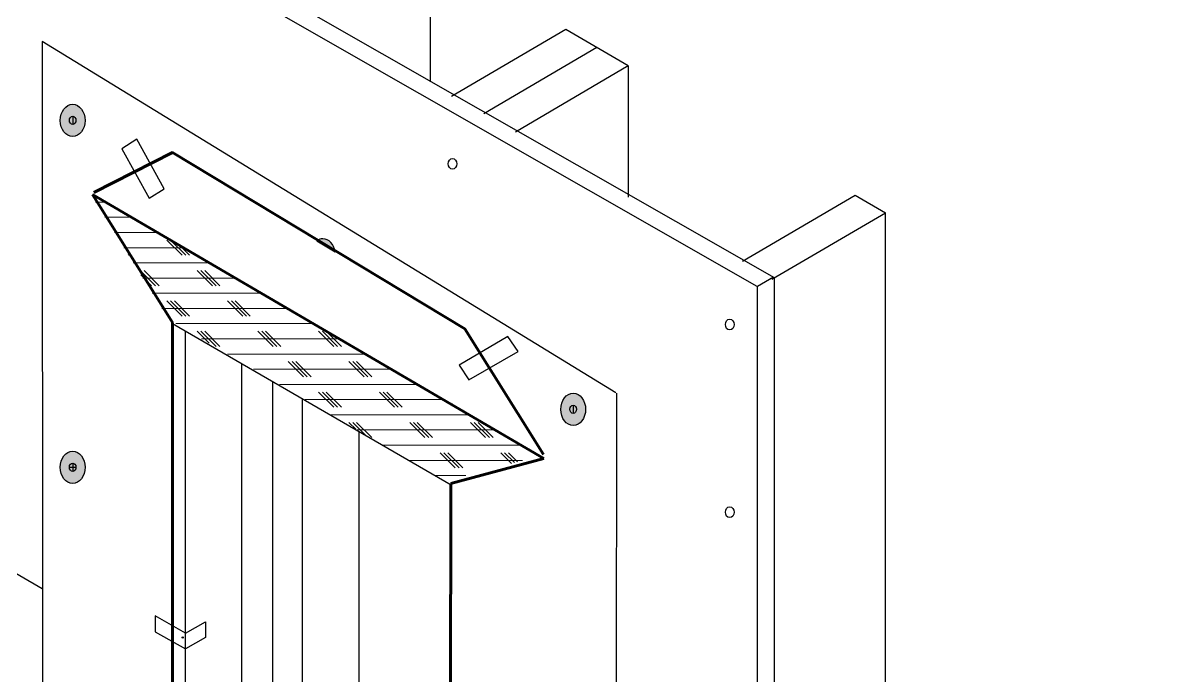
# Model space of a CAD drawing. Header units: inches. Extents: x -24 to 76, y -57 to 19.
# Drawn here: x 11.702 to 16.449, y 10.882 to 13.568 of the extents above; entities that cross this region are included whole.
import ezdxf

# ---------------------------------------------------------------- set-up
doc = ezdxf.new("R2010")
doc.units = ezdxf.units.IN
doc.header["$MEASUREMENT"] = 0
for name, color, linetype, lineweight in [('.ATI-HATCH', 7, 'Continuous', 0), ('G-ANNO-TTLB', 7, 'Continuous', 0), ('TYVEK', 7, 'Continuous', 0), ('WALL SCRATCH', 7, 'Continuous', 0), ('X-REF - TRACED', 7, 'Continuous', 0)]:
    doc.layers.add(name, color=color, linetype=linetype, lineweight=lineweight)

# ---------------------------------------------------------------- blocks, each defined once
blk = doc.blocks.new('Block_58')
at = {"layer": 'WALL SCRATCH', "true_color": 0x003b71, "transparency": 33554687}
h = blk.add_hatch(color=156, dxfattribs=at)
h.dxf.hatch_style = 2
edge = h.paths.add_edge_path()
edge.add_ellipse((11.9066, 11.7405), major_axis=(0, 0.0664), ratio=0.766948, start_angle=0, end_angle=360)
at = {"layer": 'WALL SCRATCH', "color": 18, "lineweight": 25, "true_color": 0x080808}
for p, q in [((11.8931, 11.7409), (11.9201, 11.7409)), ((11.9066, 11.7581), (11.9066, 11.7238))]:
    blk.add_line(p, q, dxfattribs=at)
at = {"layer": 'WALL SCRATCH', "color": 8, "lineweight": 25, "true_color": 0x808080}
blk.add_lwpolyline([(11.8995, 11.8019)], dxfattribs=at)
at = {"layer": 'WALL SCRATCH', "color": 18, "lineweight": 25, "true_color": 0x000000}
blk.add_ellipse((11.9066, 11.7405), major_axis=(0, 0.0664), ratio=0.766948, dxfattribs=at)
at = {"layer": 'WALL SCRATCH', "color": 18, "lineweight": 25, "true_color": 0x080808}
blk.add_ellipse((11.9066, 11.7409), major_axis=(0, 0.0171), ratio=0.788846, dxfattribs=at)
blk = doc.blocks.new('Block_59')
at = {"layer": 'WALL SCRATCH', "true_color": 0x003b71, "transparency": 33554687}
h = blk.add_hatch(color=156, dxfattribs=at)
h.dxf.hatch_style = 2
edge = h.paths.add_edge_path()
edge.add_ellipse((11.9066, 13.1679), major_axis=(0, 0.0664), ratio=0.766948, start_angle=0, end_angle=360)
at = {"layer": 'WALL SCRATCH', "color": 18, "lineweight": 25, "true_color": 0x080808}
blk.add_line((11.9066, 13.1855), (11.9066, 13.1512), dxfattribs=at)
at = {"layer": 'WALL SCRATCH', "color": 18, "lineweight": 25, "true_color": 0x000000}
blk.add_ellipse((11.9066, 13.1679), major_axis=(0, 0.0664), ratio=0.766948, dxfattribs=at)
at = {"layer": 'WALL SCRATCH', "color": 18, "lineweight": 25, "true_color": 0x080808}
blk.add_ellipse((11.9066, 13.1684), major_axis=(0, 0.0171), ratio=0.788846, dxfattribs=at)
blk = doc.blocks.new('Block_60')
at = {"layer": 'WALL SCRATCH', "true_color": 0x003b71, "transparency": 33554687}
h = blk.add_hatch(color=156, dxfattribs=at)
h.dxf.hatch_style = 2
edge = h.paths.add_edge_path()
edge.add_ellipse((11.9066, 10.3131), major_axis=(0, 0.0664), ratio=0.766948, start_angle=0, end_angle=360)
at = {"layer": 'WALL SCRATCH', "color": 18, "lineweight": 25, "true_color": 0x080808}
for p, q in [((11.8931, 10.3135), (11.9201, 10.3135)), ((11.9066, 10.3307), (11.9066, 10.2964))]:
    blk.add_line(p, q, dxfattribs=at)
at = {"layer": 'WALL SCRATCH', "color": 8, "lineweight": 25, "true_color": 0x808080}
blk.add_lwpolyline([(11.8995, 10.2421)], dxfattribs=at)
at = {"layer": 'WALL SCRATCH', "color": 18, "lineweight": 25, "true_color": 0x000000}
blk.add_ellipse((11.9066, 10.3131), major_axis=(0, 0.0664), ratio=0.766948, dxfattribs=at)
at = {"layer": 'WALL SCRATCH', "color": 18, "lineweight": 25, "true_color": 0x080808}
blk.add_ellipse((11.9066, 10.3135), major_axis=(0, 0.0171), ratio=0.788846, dxfattribs=at)
blk = doc.blocks.new('Block_57')
at = {"layer": 'WALL SCRATCH'}
for name in ['Block_59', 'Block_58', 'Block_60']:
    blk.add_blockref(name, (0, 0), dxfattribs=at)
blk = doc.blocks.new('Block_62')
at = {"layer": 'WALL SCRATCH', "true_color": 0x003b71, "transparency": 33554687}
h = blk.add_hatch(color=156, dxfattribs=at)
h.dxf.hatch_style = 2
edge = h.paths.add_edge_path()
edge.add_ellipse((13.9674, 10.5988), major_axis=(0, 0.0664), ratio=0.766948, start_angle=0, end_angle=360)
at = {"layer": 'WALL SCRATCH', "color": 18, "lineweight": 25, "true_color": 0x080808}
for p, q in [((13.9539, 10.5992), (13.9809, 10.5992)), ((13.9674, 10.6163), (13.9674, 10.582))]:
    blk.add_line(p, q, dxfattribs=at)
at = {"layer": 'WALL SCRATCH', "color": 8, "lineweight": 25, "true_color": 0x808080}
blk.add_lwpolyline([(13.9603, 10.6601)], dxfattribs=at)
at = {"layer": 'WALL SCRATCH', "color": 18, "lineweight": 25, "true_color": 0x000000}
blk.add_ellipse((13.9674, 10.5988), major_axis=(0, 0.0664), ratio=0.766948, dxfattribs=at)
at = {"layer": 'WALL SCRATCH', "color": 18, "lineweight": 25, "true_color": 0x080808}
blk.add_ellipse((13.9674, 10.5992), major_axis=(0, 0.0171), ratio=0.788846, dxfattribs=at)
blk = doc.blocks.new('Block_63')
at = {"layer": 'WALL SCRATCH', "true_color": 0x003b71, "transparency": 33554687}
h = blk.add_hatch(color=156, dxfattribs=at)
h.dxf.hatch_style = 2
edge = h.paths.add_edge_path()
edge.add_ellipse((13.9674, 11.9789), major_axis=(0, 0.0664), ratio=0.766948, start_angle=0, end_angle=360)
at = {"layer": 'WALL SCRATCH', "color": 18, "lineweight": 25, "true_color": 0x080808}
blk.add_line((13.9674, 11.9964), (13.9674, 11.9621), dxfattribs=at)
at = {"layer": 'WALL SCRATCH', "color": 18, "lineweight": 25, "true_color": 0x000000}
blk.add_ellipse((13.9674, 11.9789), major_axis=(0, 0.0664), ratio=0.766948, dxfattribs=at)
at = {"layer": 'WALL SCRATCH', "color": 18, "lineweight": 25, "true_color": 0x080808}
blk.add_ellipse((13.9674, 11.9793), major_axis=(0, 0.0171), ratio=0.788846, dxfattribs=at)
blk = doc.blocks.new('Block_64')
at = {"layer": 'WALL SCRATCH', "true_color": 0x003b71, "transparency": 33554687}
h = blk.add_hatch(color=156, dxfattribs=at)
h.dxf.hatch_style = 2
edge = h.paths.add_edge_path()
edge.add_ellipse((13.9674, 9.2186), major_axis=(0, 0.0664), ratio=0.766948, start_angle=0, end_angle=360)
at = {"layer": 'WALL SCRATCH', "color": 18, "lineweight": 25, "true_color": 0x080808}
for p, q in [((13.9539, 9.2191), (13.9809, 9.2191)), ((13.9674, 9.2362), (13.9674, 9.2019))]:
    blk.add_line(p, q, dxfattribs=at)
at = {"layer": 'WALL SCRATCH', "color": 8, "lineweight": 25, "true_color": 0x808080}
blk.add_lwpolyline([(13.9603, 9.1477)], dxfattribs=at)
at = {"layer": 'WALL SCRATCH', "color": 18, "lineweight": 25, "true_color": 0x000000}
blk.add_ellipse((13.9674, 9.2186), major_axis=(0, 0.0664), ratio=0.766948, dxfattribs=at)
at = {"layer": 'WALL SCRATCH', "color": 18, "lineweight": 25, "true_color": 0x080808}
blk.add_ellipse((13.9674, 9.2191), major_axis=(0, 0.0171), ratio=0.788846, dxfattribs=at)
blk = doc.blocks.new('Block_61')
at = {"layer": 'WALL SCRATCH'}
for name in ['Block_63', 'Block_62', 'Block_64']:
    blk.add_blockref(name, (0, 0), dxfattribs=at)
blk = doc.blocks.new('Block_65')
at = {"layer": 'WALL SCRATCH', "true_color": 0x003b71, "transparency": 33554687}
h = blk.add_hatch(color=156, dxfattribs=at)
h.dxf.hatch_style = 2
edge = h.paths.add_edge_path()
edge.add_spline(control_points=[(12.9871, 12.6272), (12.9871, 12.6272), (12.912, 12.6723), (12.912, 12.6723), (12.9193, 12.6779), (12.9278, 12.6809), (12.937, 12.6809), (12.9618, 12.6809), (12.9825, 12.6579), (12.9871, 12.6272)], knot_values=[0, 0, 0, 0, 1, 1, 1, 2, 2, 2, 3, 3, 3, 3], degree=3, periodic=0)
at = {"layer": 'WALL SCRATCH', "color": 18, "lineweight": 25, "true_color": 0x000000}
blk.add_open_spline([(12.9871, 12.6272), (12.9871, 12.6272), (12.912, 12.6723), (12.912, 12.6723), (12.9193, 12.6779), (12.9278, 12.6809), (12.937, 12.6809), (12.9618, 12.6809), (12.9825, 12.6579), (12.9871, 12.6272)], degree=3, knots=[0, 0, 0, 0, 1, 1, 1, 2, 2, 2, 3, 3, 3, 3], dxfattribs=at)
blk = doc.blocks.new('Block_56')
at = {"layer": 'WALL SCRATCH'}
for name in ['Block_57', 'Block_65', 'Block_61']:
    blk.add_blockref(name, (0, 0), dxfattribs=at)

msp = doc.modelspace()

# ---------------------------------------------------------------- hatches: boundary and pattern name
at = {"layer": 'G-ANNO-TTLB', "true_color": 0xff00ff, "transparency": 33554687}
h = msp.add_hatch(color=6, dxfattribs=at)
edge = h.paths.add_edge_path()
edge.add_spline(control_points=[(19.9156, -15.0652), (19.9156, -15.0652), (-20.7721, -15.0652), (-20.7721, -15.0652), (-20.7721, -15.0652), (-20.7721, 19.0598), (-20.7721, 19.0598), (-20.7721, 19.0598), (19.9156, 19.0598), (19.9156, 19.0598), (19.9156, 19.0598), (19.9156, -15.0652), (19.9156, -15.0652)], knot_values=[0, 0, 0, 0, 1, 1, 1, 2, 2, 2, 3, 3, 3, 4, 4, 4, 4], degree=3, periodic=0)
edge = h.paths.add_edge_path()
edge.add_spline(control_points=[(-20.6471, 18.9348), (-20.6471, 18.9348), (-20.6471, -14.9402), (-20.6471, -14.9402), (-20.6471, -14.9402), (19.7906, -14.9402), (19.7906, -14.9402), (19.7906, -14.9402), (19.7906, 18.9348), (19.7906, 18.9348), (19.7906, 18.9348), (-20.6471, 18.9348), (-20.6471, 18.9348)], knot_values=[0, 0, 0, 0, 1, 1, 1, 2, 2, 2, 3, 3, 3, 4, 4, 4, 4], degree=3, periodic=0)
edge.add_line((-20.6471, 18.9348), (-20.6471, 18.9348))

# ---------------------------------------------------------------- linework, layer by layer
at = {"layer": '.ATI-HATCH', "color": 243, "lineweight": 0, "true_color": 0xcc667f}
for points in [[(12.0006, 12.8317), (12.0006, 12.8317), (12.0479, 12.8317), (12.0479, 12.8317)], [(12.0396, 12.7692), (12.0396, 12.7692), (12.1548, 12.7692), (12.1548, 12.7692)], [(12.0785, 12.7067), (12.0785, 12.7067), (12.2617, 12.7067), (12.2617, 12.7067)], [(12.3567, 12.6129), (12.3567, 12.6129), (12.2942, 12.6754), (12.2942, 12.6754)], [(12.3723, 12.6129), (12.3723, 12.6129), (12.3098, 12.6754), (12.3098, 12.6754)], [(12.1174, 12.6442), (12.1174, 12.6442), (12.3686, 12.6442), (12.3686, 12.6442)], [(12.388, 12.6129), (12.388, 12.6129), (12.34, 12.6609), (12.34, 12.6609)], [(12.138, 12.6129), (12.138, 12.6129), (12.1351, 12.6158), (12.1351, 12.6158)], [(12.1563, 12.5817), (12.1563, 12.5817), (12.4755, 12.5817), (12.4755, 12.5817)], [(12.2473, 12.4879), (12.2473, 12.4879), (12.1848, 12.5504), (12.1848, 12.5504)], [(12.2317, 12.4879), (12.2317, 12.4879), (12.1866, 12.533), (12.1866, 12.533)], [(12.263, 12.4879), (12.263, 12.4879), (12.2005, 12.5504), (12.2005, 12.5504)], [(12.4817, 12.4879), (12.4817, 12.4879), (12.4192, 12.5504), (12.4192, 12.5504)], [(12.4973, 12.4879), (12.4973, 12.4879), (12.4348, 12.5504), (12.4348, 12.5504)], [(12.513, 12.4879), (12.513, 12.4879), (12.4505, 12.5504), (12.4505, 12.5504)], [(12.1953, 12.5192), (12.1953, 12.5192), (12.5825, 12.5192), (12.5825, 12.5192)], [(12.2342, 12.4567), (12.2342, 12.4567), (12.6894, 12.4567), (12.6894, 12.4567)], [(12.2731, 12.3942), (12.2731, 12.3942), (12.7963, 12.3942), (12.7963, 12.3942)], [(12.3567, 12.3629), (12.3567, 12.3629), (12.2942, 12.4254), (12.2942, 12.4254)], [(12.3723, 12.3629), (12.3723, 12.3629), (12.3098, 12.4254), (12.3098, 12.4254)], [(12.388, 12.3629), (12.388, 12.3629), (12.3255, 12.4254), (12.3255, 12.4254)], [(12.6067, 12.3629), (12.6067, 12.3629), (12.5442, 12.4254), (12.5442, 12.4254)], [(12.6223, 12.3629), (12.6223, 12.3629), (12.5598, 12.4254), (12.5598, 12.4254)], [(12.638, 12.3629), (12.638, 12.3629), (12.5755, 12.4254), (12.5755, 12.4254)], [(12.3309, 12.3317), (12.3309, 12.3317), (12.9032, 12.3317), (12.9032, 12.3317)], [(12.4688, 12.2509), (12.4688, 12.2509), (12.4192, 12.3004), (12.4192, 12.3004)], [(12.4973, 12.2379), (12.4973, 12.2379), (12.4348, 12.3004), (12.4348, 12.3004)], [(12.513, 12.2379), (12.513, 12.2379), (12.4505, 12.3004), (12.4505, 12.3004)], [(12.7317, 12.2379), (12.7317, 12.2379), (12.6692, 12.3004), (12.6692, 12.3004)], [(12.7473, 12.2379), (12.7473, 12.2379), (12.6848, 12.3004), (12.6848, 12.3004)], [(12.763, 12.2379), (12.763, 12.2379), (12.7005, 12.3004), (12.7005, 12.3004)], [(12.9817, 12.2379), (12.9817, 12.2379), (12.9192, 12.3004), (12.9192, 12.3004)], [(12.9973, 12.2379), (12.9973, 12.2379), (12.9348, 12.3004), (12.9348, 12.3004)], [(13.013, 12.2379), (13.013, 12.2379), (12.9505, 12.3004), (12.9505, 12.3004)], [(12.4375, 12.2692), (12.4375, 12.2692), (13.0101, 12.2692), (13.0101, 12.2692)], [(12.5442, 12.2067), (12.5442, 12.2067), (13.1171, 12.2067), (13.1171, 12.2067)], [(12.8567, 12.1129), (12.8567, 12.1129), (12.7942, 12.1754), (12.7942, 12.1754)], [(12.8723, 12.1129), (12.8723, 12.1129), (12.8098, 12.1754), (12.8098, 12.1754)], [(12.888, 12.1129), (12.888, 12.1129), (12.8255, 12.1754), (12.8255, 12.1754)], [(13.1067, 12.1129), (13.1067, 12.1129), (13.0442, 12.1754), (13.0442, 12.1754)], [(13.1223, 12.1129), (13.1223, 12.1129), (13.0598, 12.1754), (13.0598, 12.1754)], [(13.138, 12.1129), (13.138, 12.1129), (13.0755, 12.1754), (13.0755, 12.1754)], [(12.6508, 12.1442), (12.6508, 12.1442), (13.224, 12.1442), (13.224, 12.1442)], [(12.7575, 12.0817), (12.7575, 12.0817), (13.3309, 12.0817), (13.3309, 12.0817)], [(12.8641, 12.0192), (12.8641, 12.0192), (13.4378, 12.0192), (13.4378, 12.0192)], [(12.9817, 11.9879), (12.9817, 11.9879), (12.9192, 12.0504), (12.9192, 12.0504)], [(12.9973, 11.9879), (12.9973, 11.9879), (12.9348, 12.0504), (12.9348, 12.0504)], [(13.013, 11.9879), (13.013, 11.9879), (12.9505, 12.0504), (12.9505, 12.0504)], [(13.2317, 11.9879), (13.2317, 11.9879), (13.1692, 12.0504), (13.1692, 12.0504)], [(13.2473, 11.9879), (13.2473, 11.9879), (13.1848, 12.0504), (13.1848, 12.0504)], [(13.263, 11.9879), (13.263, 11.9879), (13.2005, 12.0504), (13.2005, 12.0504)], [(13.4817, 11.9879), (13.4817, 11.9879), (13.4683, 12.0014), (13.4683, 12.0014)], [(12.9708, 11.9567), (12.9708, 11.9567), (13.5447, 11.9567), (13.5447, 11.9567)], [(13.0727, 11.8969), (13.0727, 11.8969), (13.0442, 11.9254), (13.0442, 11.9254)], [(13.1104, 11.8748), (13.1104, 11.8748), (13.0598, 11.9254), (13.0598, 11.9254)], [(13.138, 11.8629), (13.138, 11.8629), (13.0755, 11.9254), (13.0755, 11.9254)], [(13.3567, 11.8629), (13.3567, 11.8629), (13.2942, 11.9254), (13.2942, 11.9254)], [(13.3723, 11.8629), (13.3723, 11.8629), (13.3098, 11.9254), (13.3098, 11.9254)], [(13.388, 11.8629), (13.388, 11.8629), (13.3255, 11.9254), (13.3255, 11.9254)], [(13.6067, 11.8629), (13.6067, 11.8629), (13.5442, 11.9254), (13.5442, 11.9254)], [(13.6223, 11.8629), (13.6223, 11.8629), (13.5598, 11.9254), (13.5598, 11.9254)], [(13.638, 11.8629), (13.638, 11.8629), (13.5755, 11.9254), (13.5755, 11.9254)], [(13.0774, 11.8942), (13.0774, 11.8942), (13.6517, 11.8942), (13.6517, 11.8942)], [(13.1841, 11.8317), (13.1841, 11.8317), (13.7586, 11.8317), (13.7586, 11.8317)], [(13.4817, 11.7379), (13.4817, 11.7379), (13.4192, 11.8004), (13.4192, 11.8004)], [(13.4973, 11.7379), (13.4973, 11.7379), (13.4348, 11.8004), (13.4348, 11.8004)], [(13.513, 11.7379), (13.513, 11.7379), (13.4505, 11.8004), (13.4505, 11.8004)], [(13.7127, 11.7569), (13.7127, 11.7569), (13.6692, 11.8004), (13.6692, 11.8004)], [(13.725, 11.7602), (13.725, 11.7602), (13.6848, 11.8004), (13.6848, 11.8004)], [(13.7374, 11.7635), (13.7374, 11.7635), (13.7005, 11.8004), (13.7005, 11.8004)], [(13.2907, 11.7692), (13.2907, 11.7692), (13.7584, 11.7692), (13.7584, 11.7692)], [(13.3974, 11.7067), (13.3974, 11.7067), (13.5258, 11.7067), (13.5258, 11.7067)]]:
    msp.add_open_spline(points, degree=3, dxfattribs=at)
at = {"layer": 'G-ANNO-TTLB'}
for points in [[(19.9156, -15.0652), (19.9156, -15.0652), (-20.7721, -15.0652), (-20.7721, -15.0652), (-20.7721, -15.0652), (-20.7721, 19.0598), (-20.7721, 19.0598), (-20.7721, 19.0598), (19.9156, 19.0598), (19.9156, 19.0598), (19.9156, 19.0598), (19.9156, -15.0652), (19.9156, -15.0652)], [(-20.6471, 18.9348), (-20.6471, 18.9348), (-20.6471, -14.9402), (-20.6471, -14.9402), (-20.6471, -14.9402), (19.7906, -14.9402), (19.7906, -14.9402), (19.7906, -14.9402), (19.7906, 18.9348), (19.7906, 18.9348), (19.7906, 18.9348), (-20.6471, 18.9348), (-20.6471, 18.9348)]]:
    msp.add_open_spline(points, degree=3, knots=[0, 0, 0, 0, 1, 1, 1, 2, 2, 2, 3, 3, 3, 4, 4, 4, 4], dxfattribs=at)
at = {"layer": 'TYVEK', "color": 33, "lineweight": 25, "true_color": 0xcc9966}
for p, q in [((13.3803, 13.3268), (13.3801, 13.8659)), ((13.4662, 13.2681), (13.9375, 13.544)), ((13.9375, 13.544), (14.1939, 13.3933)), ((13.5987, 13.1965), (14.0646, 13.4693)), ((13.7299, 13.1216), (14.1939, 13.3933)), ((14.1939, 13.3931), (14.1939, 12.8526)), ((14.6642, 12.5884), (15.1282, 12.8601)), ((15.1282, 12.8601), (15.2528, 12.7882)), ((14.7856, 12.5147), (15.2528, 12.7882)), ((15.253, 6.8943), (15.253, 12.7882)), ((12.3703, 12.302), (12.3703, 9.9816)), ((12.6029, 10.3325), (12.6029, 12.1675)), ((12.7308, 10.2733), (12.7308, 12.0935)), ((12.8528, 10.1891), (12.8528, 12.0228)), ((13.0861, 10.3241), (13.0861, 11.8879)), ((12.3706, 10.993), (12.3706, 11.0576)), ((12.3706, 10.9896), (12.3706, 11.0542))]:
    msp.add_line(p, q, dxfattribs=at)
at = {"layer": 'TYVEK', "color": 18, "lineweight": 60, "true_color": 0x000000}
for p, q in [((13.8468, 11.7771), (11.9886, 12.8633)), ((12.3169, 12.3361), (11.9886, 12.8633)), ((12.3182, 9.9638), (12.3182, 12.3361)), ((13.4629, 11.6739), (13.8468, 11.7771)), ((13.4623, 9.3052), (13.4629, 11.6739))]:
    msp.add_line(p, q, dxfattribs=at)
at = {"layer": 'TYVEK', "color": 2, "lineweight": 25, "true_color": 0xf5eb12}
for p, q in [((12.3706, 11.0576), (12.2463, 11.1289)), ((12.2463, 11.1289), (12.2463, 11.0642)), ((12.2463, 11.0642), (12.3706, 10.993)), ((12.3706, 11.0576), (12.4535, 11.1052)), ((12.4535, 11.1052), (12.4535, 11.0405)), ((12.3706, 10.993), (12.3706, 11.0576)), ((12.4535, 11.0405), (12.3706, 10.993))]:
    msp.add_line(p, q, dxfattribs=at)
at = {"layer": 'TYVEK', "color": 18, "lineweight": 25, "true_color": 0x000000}
msp.add_line((12.3182, 10.3431), (12.3182, 11.0196), dxfattribs=at)
at = {"layer": 'TYVEK', "color": 2, "lineweight": 25, "true_color": 0xf5eb12}
for points in [[(12.2833, 12.8859), (12.171, 13.0914), (12.1093, 13.051), (12.2215, 12.8476)], [(13.5375, 12.1005), (13.7406, 12.2173), (13.6988, 12.2782), (13.4979, 12.1615)]]:
    msp.add_lwpolyline(points, close=True, dxfattribs=at)
at = {"layer": 'TYVEK', "color": 18, "lineweight": 60, "true_color": 0x000000}
msp.add_lwpolyline([(13.8446, 11.7937), (13.5207, 12.3102), (12.3169, 13.0353), (11.9935, 12.8707)], dxfattribs=at)
at = {"layer": 'TYVEK', "color": 18, "lineweight": 25, "true_color": 0x000000}
msp.add_lwpolyline([(12.3182, 11.0843), (12.3182, 12.3321), (13.4651, 11.6686)], dxfattribs=at)
at = {"layer": 'WALL SCRATCH', "color": 2, "lineweight": 25, "true_color": 0xffff00}
for p, q in [((14.7955, 12.5201), (11.0578, 14.6553)), ((14.7242, 12.4849), (10.991, 14.6167)), ((14.7242, 12.4849), (14.7242, 6.591)), ((14.7915, 12.5224), (14.7267, 12.4849)), ((14.7955, 6.631), (14.7955, 12.5201)), ((10.991, 11.6992), (11.7813, 11.2417))]:
    msp.add_line(p, q, dxfattribs=at)
at = {"layer": 'WALL SCRATCH', "color": 18, "lineweight": 25, "true_color": 0x000000}
for p, q in [((14.143, 12.0464), (11.7813, 13.4929)), ((11.7813, 13.4929), (11.7832, 9.5297)), ((14.1449, 12.0453), (14.1415, 8.1583))]:
    msp.add_line(p, q, dxfattribs=at)
at = {"layer": 'WALL SCRATCH', "color": 8, "lineweight": 25, "true_color": 0x808080}
for points in [[(12.3229, 13.4619)], [(11.8519, 11.7868)], [(11.8519, 11.7868)]]:
    msp.add_lwpolyline(points, dxfattribs=at)
at = {"layer": 'WALL SCRATCH', "color": 252, "lineweight": 25, "true_color": 0x848484}
msp.add_lwpolyline([(12.3229, 13.4131)], dxfattribs=at)
msp.add_lwpolyline([(12.3229, 13.4131)], dxfattribs=at)
for centre in [(13.4701, 12.9892), (14.6116, 12.3279), (14.6116, 11.5558)]:
    msp.add_ellipse(centre, major_axis=(0, 0.0221), ratio=0.812499, dxfattribs=at)
at = {"layer": 'X-REF - TRACED', "color": 1, "lineweight": 25, "true_color": 0xff0000}
msp.add_circle((12.3595, 11.0405), 0.00252, dxfattribs=at)

# ---------------------------------------------------------------- block references
at = {"layer": 'WALL SCRATCH'}
msp.add_blockref('Block_56', (0, 0), dxfattribs=at)

doc.saveas('drawing.dxf')
